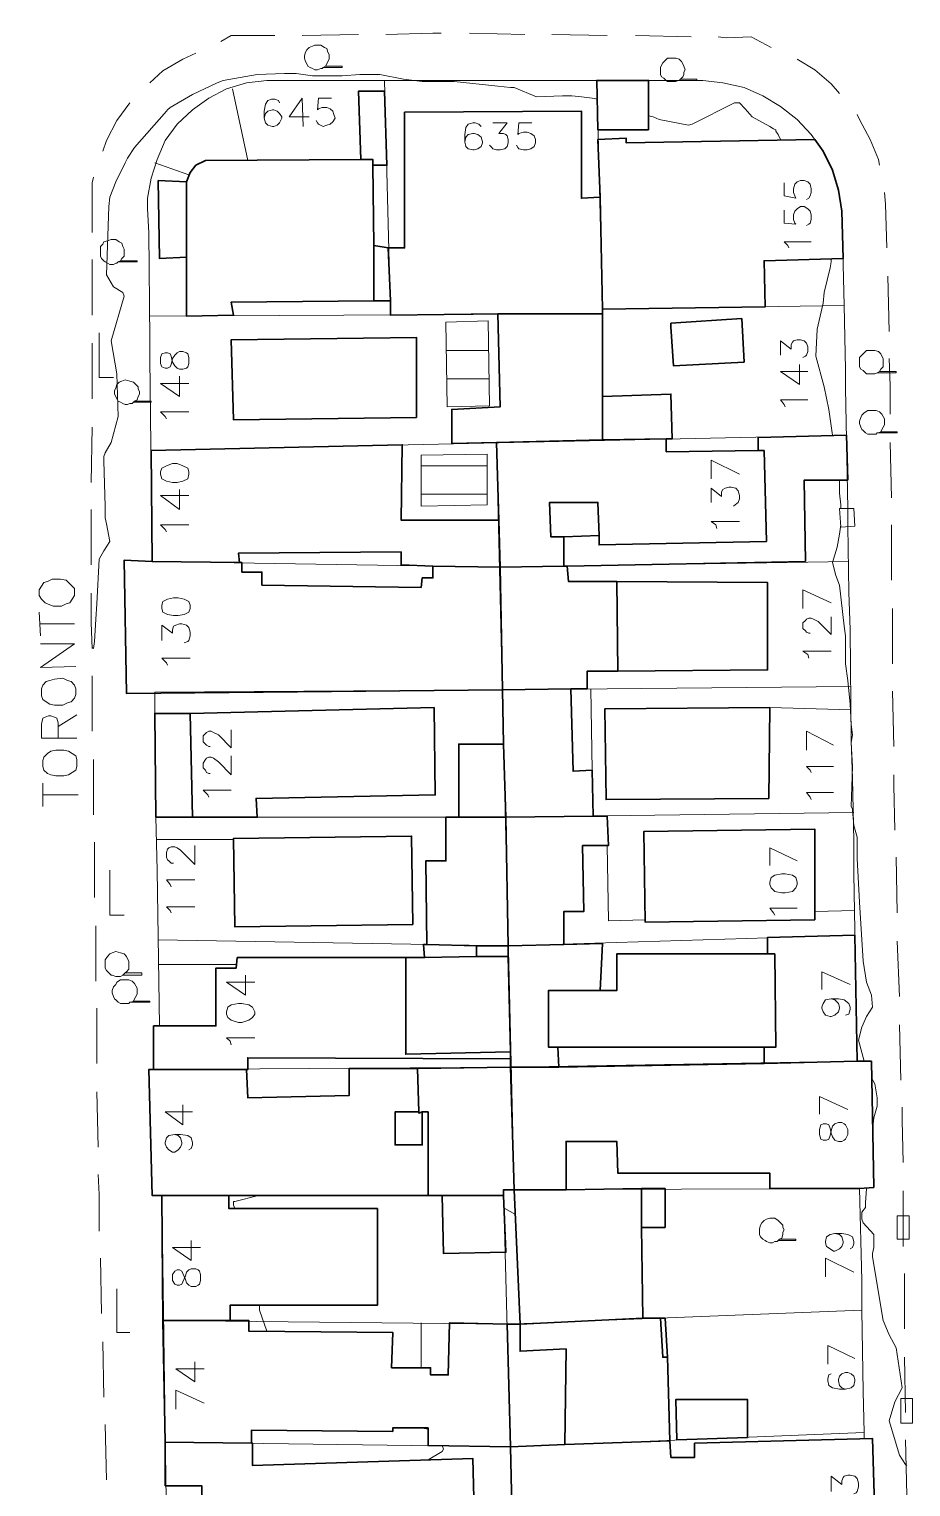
# Model space of a CAD drawing. Extents: x -2391 to 32076, y -11492 to 5852.
# Drawn here: x 4820.5 to 4883.8, y -1287.3 to -1182.6 of the extents above; entities that cross this region are included whole.
import ezdxf

# ---------------------------------------------------------------- set-up
doc = ezdxf.new("R2010")
doc.units = 0
doc.header["$LTSCALE"] = 7
for name, color, linetype in [('ALVE-CT', 3, 'CONTINUOUS'), ('PDF_A101 - EDIFICACAO', 7, 'CONTINUOUS'), ('PDF_A103 - PROJECAO_1', 7, 'CONTINUOUS'), ('PDF_A112 - PRISMA_VENTILACAO', 7, 'CONTINUOUS'), ('PDF_A118 - PISCINA', 7, 'CONTINUOUS'), ('PDF_A119 - TELHEIRO', 7, 'CONTINUOUS'), ('PDF_A123 - N DE PORTA', 7, 'CONTINUOUS'), ('PDF_A124 - MURO', 7, 'CONTINUOUS'), ('PDF_C301 - MEIO_FIO_2D', 7, 'CONTINUOUS'), ('PDF_C307 - TXT_NOME_LOGRADOURO', 7, 'CONTINUOUS'), ('PDF_C317 - BOCA_LOBO', 7, 'CONTINUOUS'), ('PDF_F602 - ARVORE_ISOLADA', 7, 'CONTINUOUS'), ('PDF_I903 - POSTE', 7, 'CONTINUOUS'), ('PDF_N1401 - CURVA_MESTRA', 7, 'CONTINUOUS'), ('PDF_N1402 - CURVA_INTERMEDIARIA', 7, 'CONTINUOUS')]:
    doc.layers.add(name, color=color, linetype=linetype)

msp = doc.modelspace()

# ---------------------------------------------------------------- linework, layer by layer
at = {"layer": 'ALVE-CT'}
msp.add_circle((4550.796, -1271.53), 500, dxfattribs=at)
at = {"layer": 'PDF_A101 - EDIFICACAO', "lineweight": 30}
for points in [[(4845.171, -1192.37), (4845.171, -1191.946), (4844.325, -1191.946), (4844.156, -1187.036), (4846.018, -1187.036), (4846.187, -1192.37)], [(4864.983, -1189.83), (4861.342, -1189.83), (4861.258, -1186.274), (4864.983, -1186.274)], [(4861.512, -1194.655), (4861.681, -1202.699), (4861.681, -1203.037), (4854.146, -1203.037), (4846.441, -1203.122), (4846.441, -1202.106), (4846.272, -1198.296), (4847.457, -1198.296), (4847.457, -1188.56), (4860.157, -1188.475), (4860.157, -1194.74)], [(4861.681, -1202.699), (4861.512, -1194.655), (4861.342, -1190.507), (4863.374, -1190.422), (4863.374, -1190.761), (4876.92, -1190.507), (4877.513, -1191.354), (4878.19, -1192.708), (4878.614, -1194.147), (4878.868, -1195.671), (4878.952, -1199.058), (4873.28, -1199.227), (4873.365, -1202.529)], [(4845.171, -1192.37), (4845.256, -1198.127), (4846.272, -1198.296), (4846.441, -1202.106), (4845.256, -1202.106), (4835.012, -1202.191), (4835.181, -1203.122), (4831.795, -1203.206), (4831.795, -1198.973), (4829.847, -1199.058), (4829.763, -1193.47), (4831.795, -1193.555), (4832.049, -1192.878), (4832.472, -1192.37), (4833.149, -1192.031), (4844.325, -1191.946), (4845.171, -1191.946)], [(4861.681, -1208.964), (4861.681, -1212.096), (4854.061, -1212.266), (4850.844, -1212.35), (4850.844, -1209.895), (4854.315, -1209.726), (4854.146, -1203.037), (4861.681, -1203.037)], [(4871.841, -1206.508), (4866.761, -1206.762), (4866.591, -1203.968), (4866.591, -1203.714), (4871.671, -1203.376)], [(4848.304, -1210.488), (4835.181, -1210.657), (4835.012, -1204.9), (4848.304, -1204.73)], [(4866.253, -1212.012), (4861.681, -1212.096), (4861.681, -1208.964), (4866.591, -1208.794), (4866.676, -1212.012)], [(4879.206, -1211.758), (4879.291, -1214.975), (4876.158, -1214.975), (4876.243, -1220.817), (4859.141, -1221.155), (4858.887, -1221.155), (4854.315, -1221.24), (4854.231, -1217.853), (4854.061, -1212.266), (4861.681, -1212.096), (4866.253, -1212.012), (4866.253, -1212.943), (4872.857, -1212.858), (4872.857, -1211.927)], [(4854.231, -1217.853), (4854.315, -1221.24), (4849.489, -1221.155), (4847.203, -1221.071), (4847.203, -1220.139), (4835.52, -1220.224), (4835.604, -1220.901), (4829.339, -1220.817), (4829.255, -1212.858), (4847.288, -1212.435), (4847.203, -1217.853)], [(4857.871, -1216.583), (4857.956, -1219.039), (4858.887, -1219.039), (4861.427, -1218.954), (4861.342, -1216.583)], [(4829.339, -1220.817), (4835.604, -1220.901), (4835.774, -1220.901), (4835.774, -1221.579), (4837.213, -1221.579), (4837.213, -1222.51), (4848.643, -1222.679), (4848.727, -1222.002), (4849.489, -1222.002), (4849.489, -1221.155), (4854.315, -1221.24), (4854.485, -1230.045), (4827.477, -1230.299), (4827.307, -1220.732)], [(4859.395, -1229.96), (4854.485, -1230.045), (4854.315, -1221.24), (4858.887, -1221.155), (4859.141, -1221.155), (4859.226, -1222.256), (4862.697, -1222.256), (4873.534, -1222.34), (4873.534, -1228.606), (4862.782, -1228.69), (4860.58, -1228.69), (4860.58, -1229.96)], [(4861.004, -1239.104), (4854.738, -1239.189), (4854.569, -1233.939), (4854.485, -1230.045), (4859.395, -1229.96), (4859.564, -1235.887), (4860.919, -1235.802)], [(4836.79, -1237.834), (4836.874, -1239.189), (4832.218, -1239.189), (4829.593, -1239.189), (4829.509, -1231.738), (4832.049, -1231.738), (4849.574, -1231.315), (4849.659, -1237.58)], [(4873.619, -1237.834), (4861.935, -1237.919), (4861.85, -1231.4), (4873.703, -1231.315)], [(4854.569, -1233.939), (4854.738, -1239.189), (4851.352, -1239.189), (4851.352, -1233.939)], [(4851.352, -1239.189), (4854.738, -1239.189), (4854.908, -1248.417), (4852.622, -1248.417), (4849.066, -1248.332), (4848.981, -1242.321), (4850.421, -1242.321), (4850.421, -1239.189)], [(4858.887, -1248.332), (4854.908, -1248.417), (4854.738, -1239.189), (4861.004, -1239.104), (4862.02, -1239.104), (4862.104, -1241.221), (4860.242, -1241.221), (4860.326, -1245.962), (4858.887, -1245.962)], [(4876.92, -1246.554), (4864.729, -1246.724), (4864.644, -1240.205), (4876.92, -1240.035)], [(4848.05, -1246.893), (4835.266, -1247.062), (4835.181, -1240.713), (4847.965, -1240.543)], [(4879.799, -1247.655), (4879.968, -1256.714), (4873.28, -1256.883), (4873.28, -1255.698), (4858.464, -1255.698), (4858.548, -1257.137), (4855.077, -1257.137), (4855.077, -1256.545), (4855.077, -1256.037), (4854.908, -1249.179), (4854.908, -1248.417), (4858.887, -1248.332), (4861.681, -1248.248), (4861.512, -1251.634), (4862.697, -1251.634), (4862.697, -1249.01), (4873.534, -1249.01), (4873.534, -1247.824)], [(4852.622, -1248.417), (4852.622, -1249.179), (4854.908, -1249.179), (4855.077, -1256.037), (4855.077, -1256.545), (4836.197, -1256.46), (4836.197, -1257.307), (4836.112, -1257.307), (4829.424, -1257.307), (4829.424, -1254.174), (4833.911, -1254.174), (4833.911, -1250.026), (4835.35, -1250.026), (4835.435, -1249.264), (4847.542, -1249.264), (4848.897, -1249.264), (4848.812, -1248.332), (4849.066, -1248.332)], [(4855.077, -1257.137), (4855.331, -1265.942), (4854.569, -1265.942), (4854.569, -1266.366), (4850.167, -1266.366), (4849.151, -1266.366), (4834.843, -1266.366), (4830.017, -1266.366), (4829.339, -1266.366), (4829.085, -1257.307), (4829.424, -1257.307), (4836.112, -1257.307), (4836.197, -1259.339), (4843.478, -1259.169), (4843.478, -1257.222), (4848.389, -1257.222)], [(4859.056, -1265.942), (4855.331, -1265.942), (4855.077, -1257.137), (4858.548, -1257.137), (4873.28, -1256.883), (4879.968, -1256.714), (4880.984, -1256.714), (4881.154, -1265.773), (4880.138, -1265.858), (4873.703, -1265.858), (4873.703, -1264.757), (4862.782, -1264.757), (4862.697, -1262.471), (4859.056, -1262.471)], [(4846.78, -1260.355), (4846.78, -1262.725), (4848.727, -1262.725), (4848.727, -1260.355), (4848.473, -1260.439), (4848.473, -1260.355)], [(4834.843, -1266.366), (4834.843, -1267.297), (4845.51, -1267.297), (4845.51, -1274.239), (4834.927, -1274.239), (4834.927, -1275.34), (4830.101, -1275.34), (4830.017, -1266.366)], [(4854.569, -1266.366), (4854.738, -1270.43), (4850.251, -1270.514), (4850.167, -1266.366)], [(4864.559, -1275.171), (4855.754, -1275.594), (4855.331, -1265.942), (4859.056, -1265.942), (4864.475, -1265.858), (4866.168, -1265.858), (4866.168, -1268.652), (4864.475, -1268.652)], [(4834.927, -1275.34), (4836.282, -1275.34), (4836.282, -1276.102), (4846.611, -1276.187), (4846.526, -1278.727), (4849.32, -1278.727), (4849.32, -1279.235), (4850.59, -1279.235), (4850.675, -1275.509), (4854.823, -1275.594), (4855.077, -1284.399), (4849.151, -1284.314), (4849.151, -1283.044), (4846.611, -1283.044), (4846.611, -1283.298), (4836.451, -1283.214), (4836.451, -1284.145), (4830.271, -1284.06), (4830.101, -1275.34)], [(4858.972, -1284.23), (4855.077, -1284.399), (4854.823, -1275.594), (4855.754, -1275.594), (4864.559, -1275.171), (4865.829, -1275.171), (4866.168, -1275.171), (4866.337, -1277.965), (4866.507, -1283.976)], [(4872.095, -1283.722), (4867.015, -1283.891), (4866.93, -1281.012), (4872.095, -1281.012)], [(4836.451, -1284.145), (4836.536, -1284.145), (4836.536, -1285.754), (4852.368, -1285.246), (4852.537, -1291.849), (4839.076, -1292.188), (4839.076, -1293.035), (4832.98, -1293.035), (4832.895, -1287.193), (4830.271, -1287.193), (4830.271, -1284.06)], [(4874.55, -1292.696), (4873.788, -1292.696), (4873.703, -1291.849), (4860.326, -1292.103), (4860.157, -1289.987), (4859.056, -1290.072), (4859.141, -1292.95), (4855.246, -1292.95), (4855.077, -1284.399), (4858.972, -1284.23), (4866.507, -1283.976), (4866.591, -1285.161), (4868.285, -1285.161), (4868.285, -1284.145), (4881.069, -1283.806), (4881.323, -1292.611)]]:
    msp.add_lwpolyline(points, close=True, dxfattribs=at)
at = {"layer": 'PDF_A103 - PROJECAO_1', "lineweight": 30}
for points in [[(4845.171, -1192.37), (4845.256, -1198.127), (4845.256, -1202.106), (4835.012, -1202.191), (4835.181, -1203.122), (4831.795, -1203.206), (4831.795, -1198.973), (4831.795, -1193.555), (4832.049, -1192.878), (4832.472, -1192.37), (4833.149, -1192.031), (4844.325, -1191.946), (4845.171, -1191.946)], [(4872.857, -1212.858), (4873.28, -1212.858), (4873.449, -1219.377), (4861.427, -1219.631), (4861.427, -1218.954), (4861.342, -1216.583), (4857.871, -1216.583), (4857.956, -1219.039), (4858.887, -1219.039), (4858.887, -1221.155), (4854.315, -1221.24), (4854.231, -1217.853), (4854.061, -1212.266), (4861.681, -1212.096), (4866.253, -1212.012), (4866.253, -1212.943)], [(4862.697, -1222.256), (4862.782, -1228.69), (4860.58, -1228.69), (4860.58, -1229.96), (4859.395, -1229.96), (4854.485, -1230.045), (4854.315, -1221.24), (4858.887, -1221.155), (4859.141, -1221.155), (4859.226, -1222.256)], [(4832.218, -1239.189), (4832.049, -1231.738), (4849.574, -1231.315), (4849.659, -1237.58), (4836.79, -1237.834), (4836.874, -1239.189)], [(4855.077, -1256.037), (4847.542, -1256.206), (4847.542, -1249.264), (4848.897, -1249.264), (4852.622, -1249.179), (4854.908, -1249.179)], [(4873.28, -1255.698), (4858.464, -1255.698), (4857.786, -1255.698), (4857.786, -1251.634), (4861.512, -1251.634), (4862.697, -1251.634), (4862.697, -1249.01), (4873.534, -1249.01), (4874.042, -1249.01), (4874.126, -1255.698)], [(4855.331, -1265.942), (4854.569, -1265.942), (4854.569, -1266.366), (4850.167, -1266.366), (4849.151, -1266.366), (4849.151, -1260.355), (4848.727, -1260.355), (4848.473, -1260.439), (4848.473, -1260.355), (4848.389, -1257.222), (4855.077, -1257.137)], [(4864.475, -1268.652), (4864.559, -1275.171), (4855.754, -1275.594), (4855.331, -1265.942), (4859.056, -1265.942), (4864.475, -1265.858)], [(4866.337, -1277.965), (4866.507, -1283.976), (4858.972, -1284.23), (4859.056, -1277.372), (4855.754, -1277.541), (4855.754, -1275.594), (4864.559, -1275.171), (4865.829, -1275.171), (4865.999, -1277.965)]]:
    msp.add_lwpolyline(points, close=True, dxfattribs=at)
at = {"layer": 'PDF_A112 - PRISMA_VENTILACAO', "lineweight": 30}
msp.add_lwpolyline([(4848.727, -1260.355), (4848.473, -1260.439), (4848.473, -1260.355), (4846.78, -1260.355), (4846.78, -1262.725), (4848.727, -1262.725)], close=True, dxfattribs=at)
at = {"layer": 'PDF_A118 - PISCINA', "lineweight": 9}
for points in [[(4850.505, -1209.726), (4853.553, -1209.641), (4853.469, -1203.545), (4850.421, -1203.63)], [(4853.384, -1213.112), (4848.643, -1213.197), (4848.643, -1216.837), (4853.384, -1216.753)]]:
    msp.add_lwpolyline(points, close=True, dxfattribs=at)
for points in [[(4850.421, -1205.662), (4853.469, -1205.662)], [(4850.505, -1207.694), (4853.553, -1207.694)], [(4848.643, -1213.959), (4853.384, -1213.959)], [(4848.643, -1215.991), (4853.384, -1215.991)]]:
    msp.add_lwpolyline(points, dxfattribs=at)
at = {"layer": 'PDF_A119 - TELHEIRO', "lineweight": 9}
msp.add_lwpolyline([(4879.799, -1218.277), (4878.783, -1218.361), (4878.698, -1217.007), (4879.291, -1217.007), (4879.714, -1217.007)], close=True, dxfattribs=at)
at = {"layer": 'PDF_A123 - N DE PORTA', "lineweight": 9}
for points in [[(4838.483, -1187.882), (4838.398, -1187.713), (4838.144, -1187.628), (4837.89, -1187.628), (4837.636, -1187.713), (4837.467, -1187.967), (4837.382, -1188.475), (4837.382, -1188.983), (4837.467, -1189.322), (4837.636, -1189.491), (4837.975, -1189.576), (4838.06, -1189.576), (4838.314, -1189.491), (4838.483, -1189.322), (4838.652, -1188.983), (4838.652, -1188.898), (4838.483, -1188.644), (4838.314, -1188.475), (4838.06, -1188.39), (4837.975, -1188.39), (4837.636, -1188.475), (4837.467, -1188.644), (4837.382, -1188.983)], [(4840.176, -1189.576), (4840.092, -1187.544), (4839.16, -1188.898), (4840.6, -1188.898)], [(4842.208, -1187.544), (4841.277, -1187.544), (4841.192, -1188.39), (4841.277, -1188.306), (4841.531, -1188.221), (4841.87, -1188.221), (4842.124, -1188.306), (4842.293, -1188.475), (4842.378, -1188.729), (4842.462, -1188.983), (4842.293, -1189.237), (4842.124, -1189.406), (4841.87, -1189.491), (4841.616, -1189.576), (4841.277, -1189.406), (4841.192, -1189.322), (4841.108, -1189.152)], [(4852.961, -1189.576), (4852.791, -1189.406), (4852.537, -1189.322), (4852.368, -1189.322), (4852.029, -1189.406), (4851.86, -1189.66), (4851.775, -1190.168), (4851.775, -1190.676), (4851.86, -1191.015), (4852.029, -1191.184), (4852.368, -1191.269), (4852.453, -1191.269), (4852.707, -1191.184), (4852.961, -1191.015), (4853.045, -1190.761), (4853.045, -1190.676), (4852.961, -1190.338), (4852.707, -1190.168), (4852.453, -1190.084), (4852.368, -1190.084), (4852.029, -1190.168), (4851.86, -1190.338), (4851.775, -1190.676)], [(4853.807, -1189.322), (4854.823, -1189.322), (4854.231, -1190.084), (4854.569, -1190.084), (4854.738, -1190.168), (4854.823, -1190.253), (4854.908, -1190.507), (4854.908, -1190.761), (4854.823, -1191.015), (4854.654, -1191.184), (4854.315, -1191.269), (4854.061, -1191.269), (4853.807, -1191.184), (4853.723, -1191.1), (4853.553, -1190.93)], [(4856.601, -1189.322), (4855.67, -1189.322), (4855.585, -1190.168), (4855.67, -1190.084), (4856.008, -1189.999), (4856.262, -1189.999), (4856.516, -1190.084), (4856.77, -1190.253), (4856.855, -1190.507), (4856.855, -1190.761), (4856.77, -1191.015), (4856.516, -1191.184), (4856.262, -1191.269), (4856.008, -1191.269), (4855.67, -1191.184), (4855.585, -1191.1), (4855.5, -1190.93)], [(4874.719, -1193.639), (4874.719, -1194.571), (4875.566, -1194.74), (4875.481, -1194.571), (4875.396, -1194.317), (4875.396, -1194.063), (4875.481, -1193.724), (4875.65, -1193.555), (4875.904, -1193.47), (4876.158, -1193.47), (4876.412, -1193.555), (4876.582, -1193.724), (4876.666, -1194.063), (4876.666, -1194.317), (4876.582, -1194.571), (4876.497, -1194.74), (4876.328, -1194.825)], [(4874.719, -1195.587), (4874.719, -1196.518), (4875.566, -1196.603), (4875.481, -1196.518), (4875.396, -1196.264), (4875.396, -1195.925), (4875.481, -1195.671), (4875.65, -1195.502), (4875.904, -1195.333), (4876.158, -1195.333), (4876.412, -1195.502), (4876.582, -1195.671), (4876.666, -1195.925), (4876.666, -1196.264), (4876.582, -1196.518), (4876.497, -1196.603), (4876.328, -1196.687)], [(4875.058, -1198.296), (4874.973, -1198.127), (4874.719, -1197.873), (4876.666, -1197.873)], [(4874.465, -1206), (4874.465, -1204.984), (4875.227, -1205.577), (4875.227, -1205.238), (4875.312, -1205.069), (4875.396, -1204.984), (4875.65, -1204.9), (4875.904, -1204.9), (4876.158, -1204.984), (4876.328, -1205.154), (4876.412, -1205.408), (4876.412, -1205.746), (4876.328, -1206), (4876.243, -1206.085), (4876.074, -1206.17)], [(4876.412, -1207.186), (4874.465, -1207.186), (4875.82, -1208.117), (4875.82, -1206.678)], [(4831.964, -1208.032), (4829.932, -1208.032), (4831.287, -1208.964), (4831.287, -1207.524)], [(4830.355, -1210.572), (4830.271, -1210.403), (4829.932, -1210.064), (4831.964, -1210.064)], [(4874.804, -1209.726), (4874.719, -1209.556), (4874.465, -1209.218), (4876.412, -1209.218)], [(4871.502, -1214.551), (4869.47, -1213.535), (4869.47, -1214.89)], [(4831.964, -1216.075), (4829.932, -1216.075), (4831.287, -1217.091), (4831.287, -1215.652)], [(4869.47, -1216.583), (4869.47, -1215.567), (4870.232, -1216.16), (4870.232, -1215.821), (4870.317, -1215.652), (4870.486, -1215.567), (4870.74, -1215.483), (4870.909, -1215.483), (4871.248, -1215.567), (4871.417, -1215.737), (4871.502, -1216.075), (4871.502, -1216.329), (4871.417, -1216.583), (4871.333, -1216.668), (4871.079, -1216.837)], [(4830.355, -1218.7), (4830.271, -1218.531), (4829.932, -1218.192), (4831.964, -1218.192)], [(4869.893, -1218.446), (4869.809, -1218.192), (4869.47, -1217.938), (4871.502, -1217.938)], [(4878.106, -1223.78), (4876.074, -1222.848), (4876.074, -1224.203)], [(4876.582, -1225.981), (4876.497, -1225.981), (4876.328, -1225.896), (4876.243, -1225.812), (4876.074, -1225.642), (4876.074, -1225.219), (4876.243, -1225.05), (4876.328, -1224.965), (4876.497, -1224.88), (4876.666, -1224.88), (4876.836, -1224.965), (4877.174, -1225.134), (4878.106, -1226.066), (4878.106, -1224.796)], [(4830.017, -1226.489), (4830.017, -1225.388), (4830.779, -1225.981), (4830.779, -1225.727), (4830.863, -1225.473), (4831.033, -1225.388), (4831.287, -1225.304), (4831.456, -1225.304), (4831.795, -1225.388), (4831.964, -1225.558), (4832.049, -1225.896), (4832.049, -1226.15), (4831.964, -1226.489), (4831.879, -1226.574), (4831.625, -1226.658)], [(4830.44, -1228.267), (4830.355, -1228.098), (4830.017, -1227.759), (4832.049, -1227.759)], [(4876.497, -1227.759), (4876.412, -1227.505), (4876.074, -1227.251), (4878.106, -1227.251)], [(4833.488, -1234.109), (4833.403, -1234.109), (4833.234, -1234.024), (4833.149, -1233.939), (4832.98, -1233.77), (4832.98, -1233.347), (4833.149, -1233.177), (4833.234, -1233.093), (4833.403, -1233.008), (4833.573, -1233.008), (4833.742, -1233.093), (4834.081, -1233.262), (4835.012, -1234.193), (4835.012, -1232.923)], [(4878.275, -1234.024), (4876.328, -1233.008), (4876.328, -1234.363)], [(4833.488, -1236.056), (4833.403, -1236.056), (4833.234, -1235.971), (4833.149, -1235.802), (4832.98, -1235.633), (4832.98, -1235.294), (4833.149, -1235.04), (4833.234, -1234.955), (4833.403, -1234.871), (4833.573, -1234.871), (4833.742, -1234.955), (4834.081, -1235.209), (4835.012, -1236.141), (4835.012, -1234.786)], [(4876.666, -1235.971), (4876.582, -1235.802), (4876.328, -1235.548), (4878.275, -1235.548)], [(4833.403, -1237.749), (4833.319, -1237.58), (4832.98, -1237.241), (4835.012, -1237.241)], [(4876.666, -1237.919), (4876.582, -1237.749), (4876.328, -1237.411), (4878.275, -1237.411)], [(4830.863, -1242.49), (4830.694, -1242.49), (4830.525, -1242.321), (4830.44, -1242.236), (4830.355, -1242.067), (4830.355, -1241.728), (4830.44, -1241.475), (4830.525, -1241.39), (4830.694, -1241.305), (4830.948, -1241.305), (4831.117, -1241.39), (4831.371, -1241.559), (4832.387, -1242.575), (4832.387, -1241.221)], [(4875.65, -1242.321), (4873.703, -1241.39), (4873.703, -1242.66)], [(4830.694, -1244.184), (4830.609, -1244.014), (4830.355, -1243.676), (4832.387, -1243.676)], [(4830.694, -1246.046), (4830.609, -1245.877), (4830.355, -1245.623), (4832.387, -1245.623)], [(4874.042, -1246.216), (4873.957, -1246.046), (4873.703, -1245.708), (4875.65, -1245.708)], [(4836.705, -1251.042), (4834.673, -1251.042), (4836.028, -1251.973), (4836.028, -1250.534)], [(4879.46, -1251.211), (4877.428, -1250.28), (4877.428, -1251.549)], [(4878.106, -1252.227), (4878.36, -1252.311), (4878.614, -1252.565), (4878.698, -1252.819), (4878.698, -1252.904), (4878.614, -1253.158), (4878.36, -1253.412), (4878.106, -1253.497), (4878.021, -1253.497), (4877.682, -1253.412), (4877.513, -1253.158), (4877.428, -1252.904), (4877.428, -1252.819), (4877.513, -1252.565), (4877.682, -1252.311), (4878.106, -1252.227), (4878.614, -1252.227), (4879.037, -1252.311), (4879.376, -1252.565), (4879.46, -1252.819), (4879.46, -1252.989), (4879.376, -1253.327), (4879.122, -1253.412)], [(4835.012, -1255.529), (4834.927, -1255.275), (4834.673, -1255.021), (4836.705, -1255.021)], [(4879.291, -1260.185), (4877.259, -1259.254), (4877.259, -1260.524)], [(4832.218, -1260.355), (4830.271, -1260.355), (4831.541, -1261.286), (4831.541, -1259.847)], [(4830.948, -1261.963), (4831.202, -1262.048), (4831.371, -1262.217), (4831.456, -1262.556), (4831.456, -1262.64), (4831.371, -1262.894), (4831.202, -1263.064), (4830.948, -1263.233), (4830.779, -1263.233), (4830.525, -1263.064), (4830.355, -1262.894), (4830.271, -1262.64), (4830.271, -1262.556), (4830.355, -1262.217), (4830.525, -1262.048), (4830.948, -1261.963), (4831.371, -1261.963), (4831.879, -1262.048), (4832.133, -1262.217), (4832.218, -1262.556), (4832.218, -1262.725), (4832.133, -1262.979), (4831.964, -1263.064)], [(4832.811, -1270.091), (4830.779, -1270.091), (4832.133, -1271.022), (4832.133, -1269.583)], [(4878.36, -1269.075), (4878.698, -1269.16), (4878.868, -1269.329), (4878.952, -1269.668), (4878.952, -1269.752), (4878.868, -1270.006), (4878.698, -1270.176), (4878.36, -1270.345), (4878.275, -1270.345), (4878.021, -1270.176), (4877.767, -1270.006), (4877.682, -1269.752), (4877.682, -1269.668), (4877.767, -1269.329), (4878.021, -1269.16), (4878.36, -1269.075), (4878.868, -1269.075), (4879.291, -1269.16), (4879.63, -1269.329), (4879.714, -1269.668), (4879.714, -1269.837), (4879.63, -1270.091), (4879.46, -1270.176)], [(4879.714, -1271.869), (4877.682, -1270.853), (4877.682, -1272.207)], [(4879.799, -1278.049), (4877.852, -1277.118), (4877.852, -1278.473)], [(4833.065, -1278.811), (4831.033, -1278.811), (4832.387, -1279.743), (4832.387, -1278.303)], [(4878.106, -1279.15), (4877.936, -1279.235), (4877.852, -1279.489), (4877.852, -1279.658), (4877.936, -1279.997), (4878.19, -1280.166), (4878.698, -1280.251), (4879.122, -1280.251), (4879.545, -1280.166), (4879.714, -1279.997), (4879.799, -1279.658), (4879.799, -1279.573), (4879.714, -1279.319), (4879.545, -1279.15), (4879.291, -1279.065), (4879.122, -1279.065), (4878.868, -1279.15), (4878.698, -1279.319), (4878.614, -1279.573), (4878.614, -1279.658), (4878.698, -1279.997), (4878.868, -1280.166), (4879.122, -1280.251)], [(4833.065, -1281.266), (4831.033, -1280.335), (4831.033, -1281.69)], [(4878.106, -1287.616), (4878.106, -1286.516), (4878.868, -1287.108), (4878.868, -1286.854), (4878.952, -1286.6), (4879.037, -1286.516), (4879.291, -1286.431), (4879.46, -1286.431), (4879.799, -1286.516), (4879.968, -1286.685), (4880.053, -1287.024), (4880.053, -1287.278), (4879.968, -1287.616), (4879.884, -1287.701), (4879.714, -1287.786)]]:
    msp.add_lwpolyline(points, dxfattribs=at)
for points in [[(4829.932, -1206.593), (4830.017, -1206.847), (4830.271, -1206.932), (4830.44, -1206.932), (4830.609, -1206.847), (4830.694, -1206.678), (4830.779, -1206.254), (4830.948, -1206), (4831.117, -1205.831), (4831.287, -1205.746), (4831.541, -1205.746), (4831.795, -1205.831), (4831.879, -1205.916), (4831.964, -1206.17), (4831.964, -1206.593), (4831.879, -1206.847), (4831.795, -1206.932), (4831.541, -1207.016), (4831.287, -1207.016), (4831.117, -1206.932), (4830.948, -1206.762), (4830.779, -1206.508), (4830.694, -1206.085), (4830.609, -1205.916), (4830.44, -1205.831), (4830.271, -1205.831), (4830.017, -1205.916), (4829.932, -1206.17)], [(4829.932, -1214.551), (4830.017, -1214.89), (4830.355, -1215.059), (4830.779, -1215.144), (4831.117, -1215.144), (4831.541, -1215.059), (4831.879, -1214.89), (4831.964, -1214.551), (4831.964, -1214.382), (4831.879, -1214.128), (4831.541, -1213.959), (4831.117, -1213.789), (4830.779, -1213.789), (4830.355, -1213.959), (4830.017, -1214.128), (4829.932, -1214.382)], [(4830.017, -1224.203), (4830.101, -1224.457), (4830.44, -1224.626), (4830.863, -1224.711), (4831.202, -1224.711), (4831.625, -1224.626), (4831.964, -1224.457), (4832.049, -1224.203), (4832.049, -1223.949), (4831.964, -1223.695), (4831.625, -1223.526), (4831.202, -1223.441), (4830.863, -1223.441), (4830.44, -1223.526), (4830.101, -1223.695), (4830.017, -1223.949)], [(4873.703, -1244.014), (4873.788, -1244.268), (4874.042, -1244.522), (4874.55, -1244.607), (4874.804, -1244.607), (4875.312, -1244.522), (4875.566, -1244.268), (4875.65, -1244.014), (4875.65, -1243.845), (4875.566, -1243.506), (4875.312, -1243.337), (4874.804, -1243.252), (4874.55, -1243.252), (4874.042, -1243.337), (4873.788, -1243.506), (4873.703, -1243.845)], [(4834.673, -1253.327), (4834.758, -1253.581), (4835.012, -1253.751), (4835.52, -1253.92), (4835.774, -1253.92), (4836.282, -1253.751), (4836.536, -1253.581), (4836.705, -1253.327), (4836.705, -1253.158), (4836.536, -1252.819), (4836.282, -1252.65), (4835.774, -1252.565), (4835.52, -1252.565), (4835.012, -1252.65), (4834.758, -1252.819), (4834.673, -1253.158)], [(4877.259, -1261.963), (4877.344, -1262.302), (4877.513, -1262.386), (4877.767, -1262.386), (4877.936, -1262.302), (4878.021, -1262.048), (4878.106, -1261.709), (4878.19, -1261.37), (4878.36, -1261.201), (4878.614, -1261.116), (4878.868, -1261.116), (4879.037, -1261.201), (4879.122, -1261.286), (4879.291, -1261.624), (4879.291, -1261.963), (4879.122, -1262.302), (4879.037, -1262.386), (4878.868, -1262.471), (4878.614, -1262.471), (4878.36, -1262.386), (4878.19, -1262.132), (4878.106, -1261.878), (4878.021, -1261.54), (4877.936, -1261.286), (4877.767, -1261.201), (4877.513, -1261.201), (4877.344, -1261.286), (4877.259, -1261.624)], [(4830.779, -1272.461), (4830.948, -1272.715), (4831.117, -1272.8), (4831.287, -1272.8), (4831.456, -1272.715), (4831.541, -1272.546), (4831.71, -1272.123), (4831.795, -1271.869), (4831.964, -1271.699), (4832.133, -1271.615), (4832.472, -1271.615), (4832.641, -1271.699), (4832.726, -1271.784), (4832.811, -1272.038), (4832.811, -1272.461), (4832.726, -1272.715), (4832.641, -1272.8), (4832.472, -1272.885), (4832.133, -1272.885), (4831.964, -1272.8), (4831.795, -1272.631), (4831.71, -1272.377), (4831.541, -1271.953), (4831.456, -1271.784), (4831.287, -1271.699), (4831.117, -1271.699), (4830.948, -1271.784), (4830.779, -1272.038)]]:
    msp.add_lwpolyline(points, close=True, dxfattribs=at)
at = {"layer": 'PDF_A124 - MURO', "lineweight": 9}
for points in [[(4879.376, -1220.817), (4854.315, -1221.24), (4829.339, -1220.817), (4829.17, -1206.254), (4829.17, -1204.9), (4829.085, -1197.195), (4829.001, -1195.502), (4829.001, -1194.74), (4829.255, -1193.301), (4829.678, -1191.946), (4830.271, -1190.592), (4831.117, -1189.406), (4832.218, -1188.39), (4833.403, -1187.544), (4834.673, -1186.866), (4836.112, -1186.443), (4837.552, -1186.274), (4838.991, -1186.274), (4846.018, -1186.274), (4846.441, -1203.122)], [(4835.097, -1186.866), (4836.197, -1192.031)], [(4846.018, -1186.274), (4861.258, -1186.274)], [(4861.681, -1202.699), (4861.258, -1186.274), (4865.067, -1186.274), (4868.115, -1186.274), (4868.877, -1186.274), (4870.317, -1186.443), (4871.841, -1186.782), (4873.195, -1187.374), (4874.465, -1188.136), (4875.65, -1189.068), (4876.666, -1190.168), (4877.513, -1191.354), (4878.19, -1192.708), (4878.614, -1194.147), (4878.868, -1195.671), (4878.952, -1199.481), (4879.037, -1202.445)], [(4829.509, -1192.2), (4831.964, -1193.047)], [(4861.681, -1212.096), (4861.681, -1202.699), (4879.037, -1202.445), (4879.122, -1207.016), (4879.122, -1208.371), (4879.291, -1217.007), (4879.291, -1218.277), (4879.376, -1223.018), (4879.46, -1225.727), (4879.545, -1233.685), (4879.63, -1236.395), (4879.714, -1240.882), (4879.714, -1243.252), (4879.968, -1256.714), (4880.984, -1256.714), (4881.154, -1265.773), (4880.138, -1265.858), (4880.307, -1272.461), (4880.307, -1274.578)], [(4829.17, -1203.206), (4861.681, -1203.037)], [(4829.255, -1212.858), (4879.206, -1211.758)], [(4854.061, -1212.266), (4855.331, -1265.942)], [(4879.714, -1238.85), (4854.738, -1239.189), (4829.593, -1239.189), (4829.509, -1230.214), (4854.485, -1230.045), (4879.545, -1229.791)], [(4860.834, -1229.96), (4860.919, -1235.802)], [(4879.545, -1231.484), (4873.703, -1231.315)], [(4829.847, -1254.174), (4829.678, -1242.998), (4829.593, -1239.189)], [(4829.678, -1240.797), (4835.181, -1240.797)], [(4862.02, -1241.221), (4862.104, -1246.639), (4864.729, -1246.554)], [(4876.92, -1245.962), (4879.799, -1245.877)], [(4829.763, -1247.994), (4854.908, -1248.417), (4879.799, -1247.655)], [(4829.763, -1249.772), (4835.435, -1249.772)], [(4879.968, -1256.714), (4855.077, -1257.137), (4829.847, -1257.307)], [(4830.525, -1302.686), (4830.44, -1299.131), (4830.355, -1290.918), (4830.355, -1289.902), (4830.017, -1266.366), (4854.569, -1266.366)], [(4880.138, -1265.858), (4854.569, -1265.942), (4856.008, -1320.296)], [(4830.101, -1275.34), (4854.823, -1275.594), (4880.307, -1274.578), (4880.392, -1280.42), (4880.476, -1283.383)], [(4848.643, -1278.727), (4848.643, -1275.509)], [(4830.271, -1284.06), (4855.077, -1284.399), (4880.476, -1283.383), (4880.476, -1283.806)]]:
    msp.add_lwpolyline(points, dxfattribs=at)
at = {"layer": 'PDF_C301 - MEIO_FIO_2D', "lineweight": 9}
for points in [[(4850.082, -1182.887), (4849.489, -1182.887), (4846.103, -1182.972)], [(4856.093, -1182.972), (4852.114, -1182.887)], [(4838.144, -1183.057), (4837.721, -1183.057), (4837.213, -1183.057), (4835.012, -1183.057), (4834.25, -1183.48)], [(4844.156, -1182.972), (4840.092, -1183.057)], [(4862.02, -1183.057), (4858.04, -1182.972)], [(4868.031, -1183.141), (4864.052, -1183.057)], [(4873.788, -1183.903), (4872.349, -1183.141), (4870.571, -1183.226), (4869.978, -1183.141)], [(4832.472, -1184.326), (4831.541, -1184.75), (4830.101, -1185.596), (4829.17, -1186.443)], [(4878.698, -1187.205), (4878.106, -1186.528), (4876.92, -1185.512), (4875.65, -1184.75)], [(4827.731, -1187.882), (4826.799, -1189.152), (4826.037, -1190.592), (4825.783, -1191.354)], [(4881.577, -1192.37), (4881.492, -1191.946), (4880.9, -1190.507), (4880.138, -1189.068), (4879.968, -1188.729)], [(4825.106, -1193.216), (4825.022, -1193.639), (4825.022, -1197.195)], [(4882.085, -1198.296), (4882, -1195.163), (4881.916, -1194.317)], [(4825.022, -1199.143), (4825.022, -1203.122)], [(4882.254, -1204.307), (4882.17, -1200.328)], [(4825.022, -1205.154), (4825.022, -1209.133)], [(4882.339, -1210.234), (4882.339, -1208.202), (4882.254, -1206.254)], [(4825.022, -1211.165), (4824.937, -1215.144)], [(4882.424, -1216.245), (4882.339, -1212.266)], [(4824.937, -1217.091), (4824.937, -1221.071)], [(4882.424, -1222.171), (4882.424, -1218.192)], [(4824.937, -1223.102), (4824.937, -1225.219), (4825.022, -1227.082)], [(4882.508, -1228.182), (4882.508, -1224.203)], [(4825.022, -1229.029), (4825.022, -1233.008)], [(4882.593, -1234.109), (4882.508, -1230.13)], [(4825.106, -1235.04), (4825.106, -1239.019)], [(4882.678, -1240.12), (4882.593, -1236.903), (4882.593, -1236.141)], [(4825.191, -1240.967), (4825.191, -1244.946)], [(4882.847, -1246.046), (4882.762, -1242.067)], [(4825.276, -1246.978), (4825.276, -1250.957)], [(4883.016, -1252.057), (4882.847, -1248.078)], [(4825.36, -1252.904), (4825.36, -1256.883)], [(4883.101, -1258.069), (4883.016, -1254.089)], [(4825.36, -1258.915), (4825.445, -1262.894)], [(4883.27, -1263.995), (4883.186, -1260.947), (4883.186, -1260.016)], [(4825.445, -1264.842), (4825.53, -1266.281), (4825.53, -1268.906)], [(4883.27, -1270.006), (4883.27, -1266.027)], [(4825.614, -1270.853), (4825.699, -1274.832)], [(4883.355, -1275.933), (4883.355, -1271.953)], [(4825.783, -1276.864), (4825.868, -1280.843)], [(4883.44, -1281.944), (4883.355, -1277.965)], [(4825.953, -1282.79), (4826.037, -1286.77)], [(4883.524, -1287.87), (4883.44, -1283.891)]]:
    msp.add_lwpolyline(points, dxfattribs=at)
at = {"layer": 'PDF_C307 - TXT_NOME_LOGRADOURO', "lineweight": 9}
for points in [[(4821.212, -1223.272), (4821.381, -1223.526), (4821.635, -1223.78), (4821.804, -1223.864), (4822.228, -1224.034), (4822.82, -1224.034), (4823.159, -1223.864), (4823.413, -1223.78), (4823.582, -1223.526), (4823.752, -1223.272), (4823.752, -1222.764), (4823.582, -1222.594), (4823.328, -1222.34), (4823.159, -1222.171), (4822.736, -1222.087), (4822.143, -1222.087), (4821.804, -1222.256), (4821.55, -1222.34), (4821.381, -1222.594), (4821.212, -1222.848)], [(4821.381, -1230.468), (4821.466, -1230.722), (4821.72, -1230.892), (4821.974, -1231.061), (4822.312, -1231.146), (4822.905, -1231.146), (4823.244, -1230.976), (4823.498, -1230.892), (4823.752, -1230.638), (4823.836, -1230.384), (4823.836, -1229.96), (4823.752, -1229.706), (4823.498, -1229.452), (4823.244, -1229.368), (4822.905, -1229.198), (4822.312, -1229.283), (4821.974, -1229.368), (4821.72, -1229.452), (4821.466, -1229.706), (4821.381, -1229.96)], [(4821.466, -1235.548), (4821.55, -1235.802), (4821.804, -1236.056), (4822.058, -1236.141), (4822.397, -1236.225), (4822.99, -1236.225), (4823.328, -1236.141), (4823.582, -1235.971), (4823.836, -1235.802), (4823.921, -1235.548), (4823.921, -1235.04), (4823.836, -1234.786), (4823.582, -1234.617), (4823.328, -1234.447), (4822.99, -1234.363), (4822.397, -1234.363), (4822.058, -1234.447), (4821.804, -1234.617), (4821.55, -1234.871), (4821.466, -1235.125)]]:
    msp.add_lwpolyline(points, close=True, dxfattribs=at)
for points in [[(4821.296, -1226.15), (4821.212, -1224.457)], [(4821.296, -1225.304), (4823.752, -1225.304)], [(4823.836, -1228.352), (4821.296, -1228.436), (4823.752, -1226.743), (4821.296, -1226.743)], [(4823.921, -1233.516), (4821.381, -1233.516), (4821.381, -1232.5), (4821.466, -1232.077), (4821.635, -1231.992), (4821.889, -1231.908), (4822.058, -1231.908), (4822.312, -1231.992), (4822.482, -1232.077), (4822.566, -1232.415), (4822.566, -1233.516)], [(4822.566, -1232.669), (4823.921, -1231.823)], [(4821.466, -1238.427), (4821.466, -1236.733)], [(4821.466, -1237.58), (4824.006, -1237.58)]]:
    msp.add_lwpolyline(points, dxfattribs=at)
at = {"layer": 'PDF_C317 - BOCA_LOBO', "lineweight": 9}
for points in [[(4882.847, -1267.805), (4882.847, -1269.498), (4883.694, -1269.498), (4883.694, -1267.805)], [(4883.101, -1280.928), (4883.101, -1282.706), (4883.947, -1282.706), (4883.947, -1280.928)]]:
    msp.add_lwpolyline(points, close=True, dxfattribs=at)
at = {"layer": 'PDF_F602 - ARVORE_ISOLADA', "lineweight": 9}
for points in [[(4841.785, -1185.258), (4841.616, -1185.342), (4841.531, -1185.427), (4841.446, -1185.427), (4841.192, -1185.512), (4841.023, -1185.512), (4840.854, -1185.427), (4840.684, -1185.342), (4840.515, -1185.258), (4840.43, -1185.088), (4840.346, -1184.919), (4840.261, -1184.665), (4840.261, -1184.496), (4840.346, -1184.242), (4840.43, -1184.072), (4840.6, -1183.903), (4840.854, -1183.818), (4841.023, -1183.734), (4841.446, -1183.734), (4841.7, -1183.903), (4841.87, -1183.988), (4841.954, -1184.242), (4842.039, -1184.411), (4842.039, -1184.58), (4842.039, -1184.75), (4841.954, -1184.919), (4841.87, -1185.088), (4841.785, -1185.258), (4841.616, -1185.342), (4842.97, -1185.342), (4842.97, -1185.258)], [(4867.269, -1186.189), (4867.184, -1186.274), (4867.099, -1186.274), (4866.93, -1186.358), (4866.761, -1186.358), (4866.591, -1186.358), (4866.337, -1186.358), (4866.253, -1186.274), (4866.083, -1186.104), (4865.914, -1186.02), (4865.829, -1185.85), (4865.829, -1185.596), (4865.829, -1185.342), (4865.914, -1185.173), (4865.999, -1185.004), (4866.168, -1184.834), (4866.337, -1184.665), (4866.591, -1184.665), (4866.93, -1184.665), (4867.184, -1184.75), (4867.353, -1184.919), (4867.438, -1185.088), (4867.523, -1185.258), (4867.607, -1185.512), (4867.523, -1185.681), (4867.523, -1185.85), (4867.438, -1186.02), (4867.269, -1186.189), (4867.184, -1186.274), (4868.454, -1186.274), (4868.454, -1186.189)], [(4827.053, -1199.227), (4826.884, -1199.312), (4826.799, -1199.397), (4826.715, -1199.397), (4826.545, -1199.481), (4826.291, -1199.481), (4826.122, -1199.397), (4825.953, -1199.312), (4825.868, -1199.227), (4825.699, -1199.058), (4825.614, -1198.889), (4825.614, -1198.635), (4825.614, -1198.465), (4825.614, -1198.211), (4825.783, -1198.042), (4825.868, -1197.873), (4826.122, -1197.788), (4826.376, -1197.703), (4826.715, -1197.703), (4826.969, -1197.873), (4827.138, -1197.957), (4827.223, -1198.211), (4827.307, -1198.381), (4827.307, -1198.55), (4827.307, -1198.719), (4827.307, -1198.889), (4827.138, -1199.058), (4827.053, -1199.227), (4826.884, -1199.312), (4828.239, -1199.312), (4828.239, -1199.227)], [(4881.577, -1207.186), (4881.408, -1207.27), (4881.238, -1207.355), (4881.069, -1207.355), (4880.9, -1207.355), (4880.646, -1207.355), (4880.561, -1207.27), (4880.392, -1207.101), (4880.222, -1207.016), (4880.138, -1206.847), (4880.138, -1206.593), (4880.138, -1206.424), (4880.138, -1206.17), (4880.307, -1206), (4880.476, -1205.831), (4880.646, -1205.662), (4880.9, -1205.662), (4881.238, -1205.662), (4881.492, -1205.746), (4881.662, -1205.916), (4881.746, -1206.085), (4881.831, -1206.254), (4881.831, -1206.508), (4881.831, -1206.678), (4881.831, -1206.847), (4881.662, -1207.016), (4881.577, -1207.186), (4881.408, -1207.27), (4882.762, -1207.27), (4882.762, -1207.186)], [(4828.069, -1209.302), (4827.985, -1209.387), (4827.9, -1209.472), (4827.731, -1209.472), (4827.561, -1209.556), (4827.392, -1209.556), (4827.223, -1209.472), (4827.053, -1209.387), (4826.884, -1209.302), (4826.799, -1209.133), (4826.715, -1208.964), (4826.63, -1208.794), (4826.63, -1208.54), (4826.715, -1208.371), (4826.799, -1208.117), (4826.969, -1207.948), (4827.138, -1207.863), (4827.392, -1207.778), (4827.731, -1207.863), (4827.985, -1207.948), (4828.154, -1208.117), (4828.323, -1208.286), (4828.323, -1208.456), (4828.408, -1208.625), (4828.408, -1208.794), (4828.323, -1208.964), (4828.239, -1209.218), (4828.069, -1209.302), (4827.985, -1209.387), (4829.255, -1209.387), (4829.255, -1209.302)], [(4881.662, -1211.504), (4881.492, -1211.588), (4881.408, -1211.588), (4881.323, -1211.673), (4881.069, -1211.673), (4880.9, -1211.673), (4880.73, -1211.673), (4880.561, -1211.588), (4880.392, -1211.419), (4880.307, -1211.334), (4880.222, -1211.165), (4880.138, -1210.911), (4880.138, -1210.742), (4880.222, -1210.488), (4880.307, -1210.318), (4880.476, -1210.149), (4880.73, -1209.98), (4880.9, -1209.98), (4881.323, -1209.98), (4881.577, -1210.064), (4881.746, -1210.234), (4881.831, -1210.403), (4881.916, -1210.572), (4881.916, -1210.826), (4881.916, -1210.996), (4881.831, -1211.165), (4881.746, -1211.334), (4881.662, -1211.504), (4881.492, -1211.588), (4882.847, -1211.588), (4882.847, -1211.504)], [(4827.392, -1250.364), (4827.223, -1250.534), (4827.053, -1250.618), (4826.884, -1250.618), (4826.715, -1250.618), (4826.461, -1250.534), (4826.376, -1250.534), (4826.207, -1250.364), (4826.037, -1250.195), (4825.953, -1250.026), (4825.953, -1249.856), (4825.953, -1249.602), (4825.953, -1249.433), (4826.122, -1249.179), (4826.291, -1249.01), (4826.461, -1248.925), (4826.715, -1248.84), (4827.053, -1248.925), (4827.307, -1249.01), (4827.477, -1249.179), (4827.561, -1249.348), (4827.646, -1249.518), (4827.646, -1249.687), (4827.646, -1249.941), (4827.646, -1250.11), (4827.477, -1250.28), (4827.392, -1250.364), (4827.223, -1250.534), (4828.577, -1250.534), (4828.577, -1250.364)], [(4827.985, -1252.396), (4827.815, -1252.481), (4827.731, -1252.481), (4827.646, -1252.565), (4827.477, -1252.565), (4827.223, -1252.565), (4827.053, -1252.565), (4826.884, -1252.481), (4826.715, -1252.311), (4826.63, -1252.227), (4826.545, -1252.057), (4826.461, -1251.803), (4826.461, -1251.634), (4826.545, -1251.38), (4826.715, -1251.211), (4826.799, -1251.042), (4827.053, -1250.872), (4827.307, -1250.872), (4827.646, -1250.872), (4827.9, -1250.957), (4828.069, -1251.126), (4828.154, -1251.296), (4828.239, -1251.465), (4828.239, -1251.719), (4828.239, -1251.888), (4828.154, -1252.057), (4828.069, -1252.227), (4827.985, -1252.396), (4827.815, -1252.481), (4829.17, -1252.481), (4829.17, -1252.396)], [(4874.38, -1269.498), (4874.296, -1269.583), (4874.211, -1269.668), (4874.042, -1269.668), (4873.873, -1269.752), (4873.703, -1269.752), (4873.449, -1269.668), (4873.365, -1269.583), (4873.195, -1269.498), (4873.026, -1269.329), (4872.941, -1269.16), (4872.941, -1268.99), (4872.941, -1268.736), (4873.026, -1268.482), (4873.111, -1268.313), (4873.28, -1268.144), (4873.449, -1268.059), (4873.703, -1267.974), (4874.042, -1267.974), (4874.296, -1268.144), (4874.465, -1268.313), (4874.634, -1268.482), (4874.634, -1268.652), (4874.719, -1268.821), (4874.634, -1268.99), (4874.634, -1269.16), (4874.55, -1269.414), (4874.38, -1269.498), (4874.296, -1269.583), (4875.566, -1269.583), (4875.566, -1269.498)]]:
    msp.add_lwpolyline(points, close=True, dxfattribs=at)
at = {"layer": 'PDF_I903 - POSTE', "lineweight": 9}
for points in [[(4826.545, -1207.609), (4825.53, -1207.609), (4825.53, -1204.392)], [(4827.307, -1246.216), (4826.291, -1246.216), (4826.291, -1242.998)], [(4827.731, -1276.187), (4826.799, -1276.187), (4826.799, -1273.054)]]:
    msp.add_lwpolyline(points, dxfattribs=at)
at = {"layer": 'PDF_N1401 - CURVA_MESTRA', "lineweight": 20}
for points in [[(4861.342, -1187.628), (4860.919, -1187.544), (4860.157, -1187.459), (4859.48, -1187.374), (4858.802, -1187.374), (4856.94, -1187.459), (4855.331, -1186.782), (4855.077, -1186.782), (4854.146, -1186.697), (4851.013, -1186.358), (4849.997, -1186.358), (4848.727, -1186.358), (4847.373, -1186.189), (4845.679, -1185.85), (4844.24, -1185.85), (4842.97, -1185.935), (4840.854, -1185.935), (4839.668, -1185.766), (4838.822, -1185.766), (4836.874, -1185.85), (4834.419, -1186.274), (4833.996, -1186.443), (4832.218, -1187.29), (4830.609, -1188.221), (4830.44, -1188.39), (4830.355, -1188.475), (4828.069, -1191.1), (4827.561, -1191.862), (4827.392, -1192.2), (4826.715, -1193.555), (4826.291, -1194.655), (4826.207, -1195.333), (4826.037, -1200.243), (4826.545, -1201.09), (4827.223, -1201.513), (4827.307, -1201.767), (4826.376, -1204.984), (4826.799, -1207.355), (4826.884, -1210.403), (4826.376, -1212.266), (4825.953, -1213.027), (4825.868, -1213.281), (4825.868, -1213.62), (4825.953, -1216.837), (4825.953, -1217.684), (4826.037, -1218.107), (4826.291, -1219.377), (4825.868, -1220.055), (4825.53, -1220.647), (4825.36, -1223.864), (4825.276, -1224.965), (4825.191, -1226.574), (4825.106, -1227.082), (4825.022, -1226.997)], [(4874.465, -1190.507), (4874.296, -1190.168), (4874.126, -1189.914), (4874.126, -1189.83), (4873.957, -1189.745), (4873.703, -1189.576), (4872.433, -1188.898), (4871.925, -1188.306), (4871.502, -1187.882), (4871.333, -1187.882), (4871.163, -1187.882), (4868.115, -1189.406), (4867.861, -1189.491), (4865.745, -1189.068), (4865.321, -1188.898), (4864.983, -1188.814)], [(4878.19, -1211.758), (4877.936, -1209.895), (4877.598, -1208.286), (4877.005, -1206.085), (4877.09, -1204.138), (4877.513, -1202.275), (4877.598, -1201.513), (4878.021, -1199.735), (4878.106, -1199.312), (4878.106, -1199.058)], [(4878.783, -1217.007), (4878.783, -1216.753), (4878.698, -1215.906), (4878.698, -1215.229), (4878.698, -1214.975)], [(4880.476, -1256.714), (4880.053, -1255.19), (4880.307, -1254.259), (4880.561, -1253.666), (4880.646, -1253.497), (4881.069, -1252.819), (4880.984, -1251.973), (4880.646, -1251.042), (4880.392, -1249.518), (4880.138, -1245.284), (4879.968, -1242.152), (4879.968, -1241.728), (4879.968, -1241.39), (4879.968, -1240.628), (4879.714, -1239.781), (4879.63, -1238.681), (4879.63, -1238.596), (4879.545, -1238.427), (4879.63, -1235.548), (4879.545, -1233.855), (4879.63, -1233.262), (4879.545, -1232.5), (4879.46, -1231.061), (4879.291, -1229.368), (4879.122, -1228.182), (4879.122, -1227.42), (4879.122, -1226.15), (4879.037, -1225.473), (4878.698, -1222.51), (4878.444, -1221.833), (4878.19, -1220.901), (4878.529, -1219.801), (4878.698, -1218.869), (4878.783, -1218.192)], [(4881.069, -1261.624), (4881.154, -1260.778), (4881.408, -1259.931), (4881.408, -1259.677), (4881.408, -1259.339), (4881.238, -1258.323), (4880.984, -1257.899)], [(4883.524, -1285.754), (4883.44, -1285.669), (4883.016, -1284.992), (4882.254, -1282.536), (4882.678, -1281.182), (4883.186, -1280.166), (4882.762, -1277.287), (4882.254, -1276.356), (4881.831, -1275.34), (4881.069, -1270.768), (4881.069, -1270.514), (4881.154, -1270.091), (4881.154, -1269.16), (4880.392, -1268.313), (4880.307, -1268.059), (4880.307, -1267.551), (4880.561, -1267.212), (4880.561, -1266.874), (4880.646, -1265.858)]]:
    msp.add_lwpolyline(points, dxfattribs=at)
at = {"layer": 'PDF_N1402 - CURVA_INTERMEDIARIA', "lineweight": 9}
for points in [[(4835.266, -1267.297), (4835.181, -1267.043), (4835.181, -1266.958), (4835.181, -1266.789), (4835.266, -1266.789), (4836.959, -1266.366)], [(4854.654, -1267.297), (4855.416, -1267.72)], [(4837.552, -1276.102), (4837.044, -1274.578), (4837.044, -1274.409), (4837.044, -1274.239)], [(4849.151, -1283.129), (4848.558, -1283.044)], [(4849.151, -1285.33), (4850.167, -1284.738), (4850.251, -1284.568), (4850.167, -1284.314)]]:
    msp.add_lwpolyline(points, dxfattribs=at)

doc.saveas('drawing.dxf')
